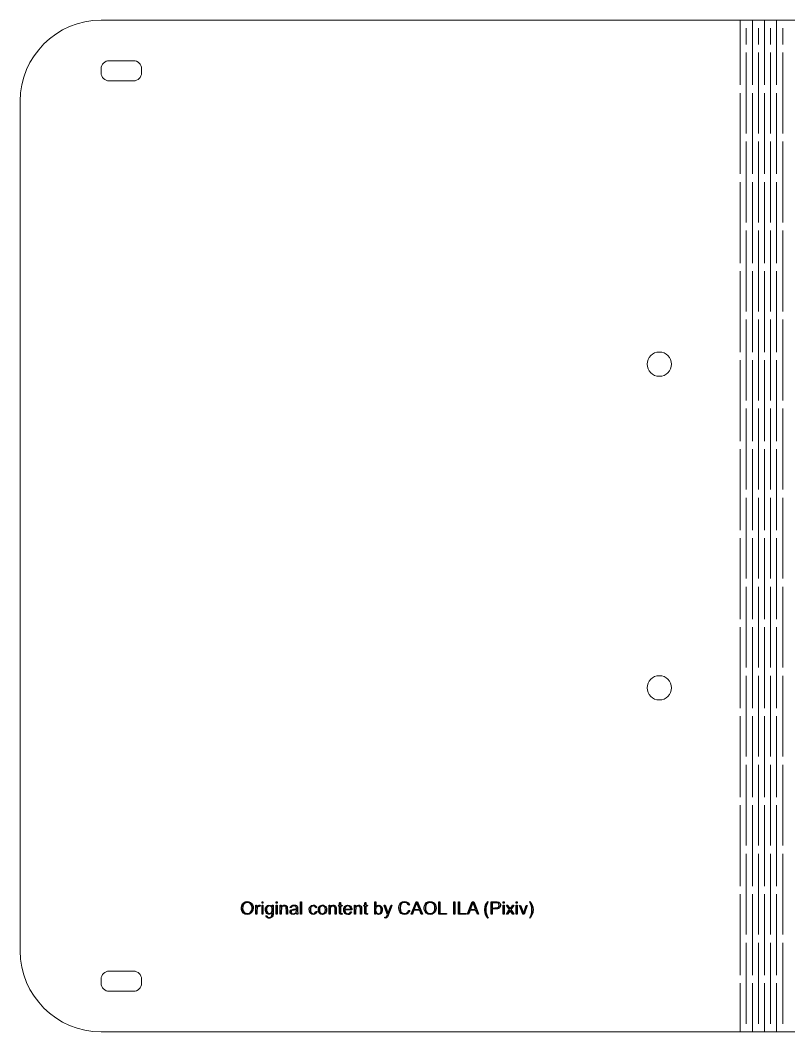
# Model space of a CAD drawing. Header units: millimetres. Extents: x 0 to 380, y 0 to 250.
# Drawn here: x 0 to 190, y 0 to 250 of the extents above; entities that cross this region are included whole.
import ezdxf

# ---------------------------------------------------------------- set-up
doc = ezdxf.new("R2010")
doc.units = ezdxf.units.MM
doc.layers.add('Cut', color=1, linetype='CONTINUOUS', lineweight=0)
doc.layers.add('Engrave', color=7, linetype='CONTINUOUS')

msp = doc.modelspace()

# ---------------------------------------------------------------- linework, layer by layer
at = {"layer": 'Cut'}
for p, q in [((20, 250), (190, 250)), ((190, 250), (360, 250)), ((179.5, 244), (179.5, 248)), ((182.5, 244), (182.5, 248)), ((185.5, 244), (185.5, 248)), ((188.5, 244), (188.5, 248)), ((22, 240), (28, 240)), ((20, 237), (20, 238)), ((30, 238), (30, 237)), ((28, 235), (22, 235)), ((0, 20), (0, 230)), ((28, 15), (22, 15)), ((20, 13), (20, 12)), ((30, 12), (30, 13)), ((22, 10), (28, 10)), ((190, 0), (20, 0)), ((360, 0), (190, 0))]:
    msp.add_line(p, q, dxfattribs=at)
at = {"layer": 'Cut', "linetype": 'CONTINUOUS'}
for p, q in [((178, 234), (178, 250)), ((181, 234), (181, 250)), ((184, 234), (184, 250)), ((187, 234), (187, 250)), ((179.5, 222), (179.5, 242)), ((182.5, 222), (182.5, 242)), ((185.5, 222), (185.5, 242)), ((188.5, 222), (188.5, 242)), ((178, 212), (178, 232)), ((181, 212), (181, 232)), ((184, 212), (184, 232)), ((187, 212), (187, 232)), ((179.5, 200), (179.5, 220)), ((182.5, 200), (182.5, 220)), ((185.5, 200), (185.5, 220)), ((188.5, 200), (188.5, 220)), ((178, 190), (178, 210)), ((181, 190), (181, 210)), ((184, 190), (184, 210)), ((187, 190), (187, 210)), ((179.5, 178), (179.5, 198)), ((182.5, 178), (182.5, 198)), ((185.5, 178), (185.5, 198)), ((188.5, 178), (188.5, 198)), ((178, 168), (178, 188)), ((181, 168), (181, 188)), ((184, 168), (184, 188)), ((187, 168), (187, 188)), ((179.5, 156), (179.5, 176)), ((182.5, 156), (182.5, 176)), ((185.5, 156), (185.5, 176)), ((188.5, 156), (188.5, 176)), ((178, 146), (178, 166)), ((181, 146), (181, 166)), ((184, 146), (184, 166)), ((187, 146), (187, 166)), ((179.5, 134), (179.5, 154)), ((182.5, 134), (182.5, 154)), ((185.5, 134), (185.5, 154)), ((188.5, 134), (188.5, 154)), ((178, 124), (178, 144)), ((181, 124), (181, 144)), ((184, 124), (184, 144)), ((187, 124), (187, 144)), ((179.5, 112), (179.5, 132)), ((182.5, 112), (182.5, 132)), ((185.5, 112), (185.5, 132)), ((188.5, 112), (188.5, 132)), ((178, 102), (178, 122)), ((181, 102), (181, 122)), ((184, 102), (184, 122)), ((187, 102), (187, 122)), ((179.5, 90), (179.5, 110)), ((182.5, 90), (182.5, 110)), ((185.5, 90), (185.5, 110)), ((188.5, 90), (188.5, 110)), ((178, 80), (178, 100)), ((181, 80), (181, 100)), ((184, 80), (184, 100)), ((187, 80), (187, 100)), ((179.5, 68), (179.5, 88)), ((182.5, 68), (182.5, 88)), ((185.5, 68), (185.5, 88)), ((188.5, 68), (188.5, 88)), ((178, 58), (178, 78)), ((181, 58), (181, 78)), ((184, 58), (184, 78)), ((187, 58), (187, 78)), ((179.5, 46), (179.5, 66)), ((182.5, 46), (182.5, 66)), ((185.5, 46), (185.5, 66)), ((188.5, 46), (188.5, 66)), ((178, 36), (178, 56)), ((181, 36), (181, 56)), ((184, 36), (184, 56)), ((187, 36), (187, 56)), ((179.5, 24), (179.5, 44)), ((182.5, 24), (182.5, 44)), ((185.5, 24), (185.5, 44)), ((188.5, 24), (188.5, 44)), ((178, 14), (178, 34)), ((181, 14), (181, 34)), ((184, 14), (184, 34)), ((187, 14), (187, 34)), ((179.5, 2), (179.5, 22)), ((182.5, 2), (182.5, 22)), ((185.5, 2), (185.5, 22)), ((188.5, 2), (188.5, 22)), ((178, 0), (178, 12)), ((181, 0), (181, 12)), ((184, 0), (184, 12)), ((187, 0), (187, 12))]:
    msp.add_line(p, q, dxfattribs=at)
at = {"layer": 'Cut'}
for centre in [(158, 165), (158, 85)]:
    msp.add_circle(centre, 3, dxfattribs=at)
for centre, radius, start, end in [((20, 230), 20, 90, 180), ((22, 238), 2, 90, 180), ((28, 238), 2, 0, 90), ((22, 237), 2, 180, 270), ((28, 237), 2, 270, 0), ((20, 20), 20, 180, 270), ((22, 13), 2, 90, 180), ((28, 13), 2, 0, 90), ((22, 12), 2, 180, 270), ((28, 12), 2, 270, 0)]:
    msp.add_arc(centre, radius, start, end, dxfattribs=at)
at = {"layer": 'Engrave', "color": 7}
for points in [[(55.65, 29.07), (55.2, 29.33), (54.88, 29.72), (54.71, 30.22), (54.69, 30.81), (54.84, 31.37), (54.98, 31.61), (55.15, 31.8), (55.35, 31.96), (55.59, 32.08), (55.85, 32.15), (56.14, 32.18), (56.55, 32.12), (56.92, 31.97), (57.21, 31.73), (57.43, 31.4), (57.56, 31.02), (57.6, 30.57), (57.54, 30.04), (57.34, 29.61), (57.03, 29.28), (56.61, 29.07), (56.11, 29), (55.65, 29.07), (55.65, 29.07)], [(56.64, 29.32), (56.96, 29.55), (57.19, 29.89), (57.3, 30.33), (57.3, 30.83), (57.17, 31.31), (56.93, 31.66), (56.58, 31.88), (56.13, 31.95), (55.74, 31.89), (55.41, 31.71), (55.17, 31.43), (55.02, 31.07), (54.97, 30.42), (55.01, 30.13), (55.1, 29.87), (55.37, 29.5), (55.74, 29.28), (56.18, 29.21), (56.64, 29.32), (56.64, 29.32)], [(58.26, 30.14), (58.26, 31.25), (58.36, 31.25), (58.45, 31.25), (58.46, 30.98), (58.47, 30.7), (58.6, 30.91), (58.75, 31.12), (58.9, 31.24), (59.06, 31.28), (59.24, 31.25), (59.34, 31.19), (59.31, 31.08), (59.25, 31.01), (59.05, 31), (58.83, 30.99), (58.7, 30.88), (58.56, 30.63), (58.5, 29.77), (58.48, 29.03), (58.37, 29.03), (58.26, 29.03), (58.26, 30.14), (58.26, 30.14)], [(59.78, 31.98), (59.78, 32.14), (59.89, 32.14), (60.01, 32.14), (60.01, 31.98), (60.01, 31.81), (59.89, 31.81), (59.78, 31.81), (59.78, 31.98), (59.78, 31.98)], [(59.78, 30.14), (59.78, 31.25), (59.89, 31.25), (60.01, 31.25), (60.01, 30.14), (60.01, 29.03), (59.89, 29.03), (59.78, 29.03), (59.78, 30.14), (59.78, 30.14)], [(61.35, 28.11), (61.1, 28.17), (60.9, 28.29), (60.77, 28.46), (60.7, 28.64), (60.82, 28.67), (60.92, 28.65), (60.99, 28.55), (61.16, 28.36), (61.49, 28.28), (61.85, 28.32), (62.04, 28.41), (62.17, 28.56), (62.24, 28.78), (62.28, 29.1), (62.27, 29.43), (62.1, 29.28), (61.89, 29.13), (61.66, 29.05), (61.4, 29.06), (61.14, 29.14), (60.95, 29.27), (60.8, 29.47), (60.7, 29.71), (60.64, 29.97), (60.63, 30.25), (60.67, 30.52), (60.76, 30.78), (60.9, 31), (61.16, 31.19), (61.48, 31.27), (61.83, 31.24), (62.13, 31.02), (62.32, 30.84), (62.32, 31.05), (62.32, 31.25), (62.42, 31.25), (62.52, 31.25), (62.52, 30.05), (62.51, 29.04), (62.47, 28.67), (62.32, 28.4), (62.07, 28.21), (61.74, 28.11), (61.35, 28.11), (61.35, 28.11)], [(61.84, 29.26), (62.08, 29.44), (62.25, 29.71), (62.3, 30.13), (62.26, 30.56), (62.11, 30.84), (61.88, 31.04), (61.65, 31.1), (61.41, 31.07), (61.19, 30.96), (61.02, 30.78), (60.91, 30.44), (60.89, 30.06), (60.96, 29.7), (61.11, 29.44), (61.32, 29.28), (61.57, 29.23), (61.84, 29.26), (61.84, 29.26)], [(63.28, 31.98), (63.28, 32.14), (63.42, 32.14), (63.55, 32.14), (63.55, 31.98), (63.55, 31.81), (63.42, 31.81), (63.28, 31.81), (63.28, 31.98), (63.28, 31.98)], [(63.28, 30.14), (63.28, 31.25), (63.42, 31.25), (63.55, 31.25), (63.55, 30.14), (63.55, 29.03), (63.42, 29.03), (63.28, 29.03), (63.28, 30.14), (63.28, 30.14)], [(64.28, 30.14), (64.28, 31.25), (64.39, 31.25), (64.5, 31.25), (64.51, 31.01), (64.52, 30.77), (64.65, 30.94), (64.86, 31.15), (65.13, 31.26), (65.41, 31.28), (65.7, 31.19), (65.86, 31.09), (65.96, 30.94), (66.03, 30.68), (66.06, 29.9), (66.07, 29.03), (65.93, 29.03), (65.8, 29.03), (65.79, 29.89), (65.77, 30.62), (65.72, 30.84), (65.51, 31.02), (65.23, 31.08), (64.94, 31.03), (64.7, 30.86), (64.62, 30.72), (64.57, 30.52), (64.54, 29.73), (64.54, 29.03), (64.41, 29.03), (64.28, 29.03), (64.28, 30.14), (64.28, 30.14)], [(67.06, 29.04), (66.83, 29.2), (66.7, 29.45), (66.71, 29.78), (66.9, 30.04), (67.14, 30.16), (67.62, 30.26), (68.19, 30.36), (68.32, 30.4), (68.3, 30.6), (68.24, 30.83), (68.12, 30.98), (67.93, 31.07), (67.65, 31.1), (67.42, 31.07), (67.24, 31.01), (67.11, 30.9), (67.04, 30.76), (66.99, 30.7), (66.88, 30.69), (66.77, 30.7), (66.77, 30.76), (66.9, 30.98), (67.1, 31.15), (67.38, 31.25), (67.73, 31.28), (68.04, 31.25), (68.28, 31.17), (68.44, 31.03), (68.52, 30.85), (68.55, 29.99), (68.6, 29.14), (68.64, 29.03), (68.51, 29.03), (68.39, 29.05), (68.36, 29.16), (68.3, 29.34), (68.16, 29.28), (67.82, 29.07), (67.45, 29.01), (67.06, 29.04), (67.06, 29.04)], [(67.96, 29.28), (68.1, 29.39), (68.2, 29.53), (68.3, 29.95), (68.29, 30.21), (68.12, 30.19), (67.63, 30.08), (67.18, 29.97), (67.02, 29.82), (66.96, 29.66), (66.96, 29.5), (67.03, 29.36), (67.15, 29.24), (67.29, 29.18), (67.54, 29.17), (67.78, 29.2), (67.96, 29.28), (67.96, 29.28), (67.96, 29.28)], [(69.3, 30.59), (69.3, 32.14), (69.43, 32.14), (69.57, 32.14), (69.57, 30.59), (69.57, 29.03), (69.43, 29.03), (69.3, 29.03), (69.3, 30.59), (69.3, 30.59)], [(72.1, 29.04), (71.81, 29.22), (71.6, 29.49), (71.48, 29.85), (71.46, 30.28), (71.55, 30.69), (71.74, 30.99), (72.01, 31.19), (72.38, 31.27), (72.72, 31.25), (73, 31.12), (73.21, 30.87), (73.26, 30.76), (73.24, 30.69), (73.11, 30.66), (73.02, 30.72), (72.88, 30.92), (72.65, 31.08), (72.37, 31.1), (72.06, 30.99), (71.86, 30.77), (71.74, 30.45), (71.73, 30.02), (71.8, 29.61), (71.99, 29.34), (72.28, 29.19), (72.58, 29.18), (72.84, 29.31), (73.02, 29.56), (73.1, 29.7), (73.22, 29.73), (73.32, 29.72), (73.32, 29.65), (73.11, 29.28), (72.95, 29.14), (72.78, 29.05), (72.44, 29.01), (72.1, 29.04), (72.1, 29.04)], [(74.35, 29.05), (74.13, 29.16), (73.95, 29.32), (73.81, 29.51), (73.73, 29.74), (73.71, 30.27), (73.8, 30.73), (73.94, 30.96), (74.13, 31.12), (74.37, 31.23), (74.65, 31.28), (74.95, 31.26), (75.22, 31.16), (75.44, 30.98), (75.61, 30.74), (75.69, 30.53), (75.7, 30.14), (75.69, 29.75), (75.61, 29.52), (75.46, 29.3), (75.25, 29.14), (74.99, 29.04), (74.7, 29), (74.35, 29.05), (74.35, 29.05), (74.35, 29.05)], [(74.93, 29.2), (75.24, 29.41), (75.42, 29.74), (75.46, 30.17), (75.41, 30.59), (75.29, 30.81), (75.14, 30.97), (74.94, 31.06), (74.71, 31.1), (74.5, 31.07), (74.32, 30.99), (74.17, 30.87), (74.05, 30.7), (73.98, 30.45), (73.96, 30.13), (73.99, 29.82), (74.06, 29.56), (74.22, 29.36), (74.43, 29.23), (74.68, 29.17), (74.93, 29.2), (74.93, 29.2)], [(76.35, 30.14), (76.35, 31.25), (76.45, 31.25), (76.55, 31.25), (76.55, 31.02), (76.57, 30.79), (76.73, 30.96), (76.98, 31.19), (77.3, 31.28), (77.55, 31.27), (77.76, 31.2), (77.92, 31.08), (78.04, 30.9), (78.09, 30.65), (78.1, 29.9), (78.1, 29.03), (77.99, 29.03), (77.88, 29.03), (77.86, 29.85), (77.84, 30.56), (77.78, 30.8), (77.61, 31), (77.34, 31.08), (77.14, 31.07), (76.96, 31), (76.79, 30.9), (76.69, 30.74), (76.62, 30.49), (76.61, 29.8), (76.61, 29.03), (76.48, 29.03), (76.35, 29.03), (76.35, 30.14), (76.35, 30.14)], [(79.19, 29.04), (79.01, 29.18), (78.95, 29.39), (78.93, 30.18), (78.92, 31.08), (78.77, 31.08), (78.65, 31.1), (78.63, 31.17), (78.65, 31.24), (78.78, 31.25), (78.93, 31.25), (78.93, 31.54), (78.93, 31.84), (79.04, 31.91), (79.17, 31.98), (79.19, 31.61), (79.19, 31.25), (79.39, 31.25), (79.56, 31.24), (79.59, 31.17), (79.56, 31.1), (79.39, 31.08), (79.19, 31.08), (79.19, 30.23), (79.19, 29.37), (79.28, 29.3), (79.48, 29.23), (79.57, 29.22), (79.61, 29.15), (79.61, 29.05), (79.43, 29.01), (79.19, 29.04), (79.19, 29.04), (79.19, 29.04)], [(80.6, 29.07), (80.3, 29.27), (80.08, 29.58), (80.02, 29.78), (80, 30.13), (80.01, 30.47), (80.09, 30.69), (80.24, 30.94), (80.42, 31.11), (80.65, 31.23), (80.93, 31.28), (81.31, 31.24), (81.61, 31.08), (81.84, 30.81), (81.96, 30.44), (82, 30.24), (81.94, 30.15), (81.12, 30.13), (80.24, 30.13), (80.26, 29.94), (80.37, 29.57), (80.59, 29.31), (80.89, 29.18), (81.25, 29.2), (81.48, 29.33), (81.64, 29.53), (81.69, 29.61), (81.81, 29.63), (81.93, 29.59), (81.84, 29.39), (81.69, 29.22), (81.51, 29.09), (81.29, 29.02), (81.01, 29), (80.6, 29.07), (80.6, 29.07), (80.6, 29.07)], [(81.72, 30.41), (81.63, 30.72), (81.47, 30.93), (81.17, 31.08), (80.86, 31.09), (80.57, 30.97), (80.37, 30.72), (80.27, 30.41), (80.25, 30.29), (81, 30.29), (81.74, 30.29), (81.72, 30.41), (81.72, 30.41)], [(82.63, 30.14), (82.63, 31.25), (82.73, 31.25), (82.83, 31.25), (82.83, 31.01), (82.83, 30.78), (83.03, 30.99), (83.33, 31.22), (83.65, 31.28), (83.9, 31.25), (84.1, 31.16), (84.25, 31.02), (84.34, 30.84), (84.38, 29.87), (84.38, 29.03), (84.25, 29.03), (84.12, 29.03), (84.12, 29.87), (84.11, 30.58), (84.06, 30.82), (83.89, 31.01), (83.61, 31.08), (83.41, 31.07), (83.23, 31), (83.05, 30.88), (82.95, 30.71), (82.9, 29.84), (82.89, 29.03), (82.76, 29.03), (82.63, 29.03), (82.63, 30.14), (82.63, 30.14)], [(85.49, 29.03), (85.31, 29.15), (85.22, 29.24), (85.21, 30.16), (85.2, 31.08), (85.06, 31.08), (84.93, 31.1), (84.91, 31.17), (84.93, 31.24), (85.06, 31.25), (85.21, 31.25), (85.21, 31.54), (85.21, 31.84), (85.32, 31.91), (85.45, 31.98), (85.47, 31.61), (85.47, 31.25), (85.67, 31.25), (85.84, 31.24), (85.87, 31.17), (85.84, 31.1), (85.67, 31.08), (85.47, 31.08), (85.47, 30.23), (85.47, 29.37), (85.56, 29.3), (85.76, 29.23), (85.85, 29.22), (85.89, 29.15), (85.89, 29.05), (85.71, 29.02), (85.49, 29.03), (85.49, 29.03)], [(88.3, 29.05), (88.05, 29.26), (87.87, 29.43), (87.85, 29.23), (87.84, 29.06), (87.75, 29.03), (87.65, 29.03), (87.65, 30.59), (87.65, 32.14), (87.77, 32.14), (87.89, 32.14), (87.89, 31.51), (87.91, 30.89), (88.04, 31.02), (88.32, 31.22), (88.66, 31.28), (88.9, 31.23), (89.1, 31.13), (89.27, 30.98), (89.4, 30.76), (89.51, 30.36), (89.51, 29.95), (89.41, 29.56), (89.2, 29.26), (88.93, 29.07), (88.61, 29), (88.3, 29.05), (88.3, 29.05), (88.3, 29.05)], [(88.87, 29.25), (89.06, 29.42), (89.2, 29.68), (89.26, 30), (89.25, 30.37), (89.18, 30.65), (89.07, 30.85), (88.92, 31), (88.71, 31.08), (88.41, 31.08), (88.13, 30.91), (88.01, 30.77), (87.93, 30.6), (87.87, 30.13), (87.91, 29.68), (88.06, 29.41), (88.24, 29.26), (88.44, 29.19), (88.65, 29.18), (88.87, 29.25), (88.87, 29.25), (88.87, 29.25)], [(90.13, 28.17), (90.11, 28.29), (90.13, 28.33), (90.26, 28.34), (90.42, 28.36), (90.55, 28.42), (90.74, 28.72), (90.83, 28.95), (90.42, 30.04), (89.99, 31.19), (89.99, 31.24), (90.09, 31.25), (90.23, 31.25), (90.38, 30.83), (90.74, 29.81), (90.95, 29.2), (91.03, 29.44), (91.38, 30.46), (91.67, 31.25), (91.78, 31.25), (91.89, 31.23), (90.79, 28.39), (90.58, 28.17), (90.31, 28.11), (90.17, 28.12), (90.13, 28.17), (90.13, 28.17)], [(94.56, 29.04), (94.14, 29.26), (93.84, 29.62), (93.66, 30.11), (93.62, 30.7), (93.69, 31.18), (93.85, 31.57), (94.12, 31.87), (94.49, 32.08), (94.71, 32.14), (95.04, 32.16), (95.38, 32.14), (95.59, 32.07), (95.92, 31.86), (96.14, 31.57), (96.22, 31.37), (96.08, 31.33), (95.97, 31.34), (95.86, 31.49), (95.71, 31.7), (95.53, 31.85), (95.3, 31.93), (95.01, 31.95), (94.54, 31.86), (94.35, 31.75), (94.19, 31.6), (93.98, 31.17), (93.9, 30.59), (93.99, 29.93), (94.1, 29.68), (94.26, 29.49), (94.55, 29.31), (94.76, 29.24), (95.01, 29.22), (95.26, 29.23), (95.47, 29.31), (95.76, 29.53), (95.95, 29.84), (96, 30), (96.13, 29.98), (96.28, 29.94), (96.18, 29.69), (95.98, 29.37), (95.65, 29.13), (95.42, 29.03), (95.08, 29.01), (94.56, 29.04), (94.56, 29.04)], [(96.68, 29.06), (97.27, 30.61), (97.86, 32.14), (98.03, 32.14), (98.2, 32.14), (98.3, 31.9), (99.46, 29.05), (99.3, 29.03), (99.15, 29.03), (98.96, 29.52), (98.77, 30.01), (98.05, 30.02), (97.32, 30.03), (97.26, 29.89), (97.08, 29.4), (96.96, 29.05), (96.82, 29.04), (96.68, 29.06), (96.68, 29.06), (96.68, 29.06)], [(98.67, 30.26), (98.48, 30.78), (98.15, 31.7), (97.99, 32.08), (97.91, 31.74), (97.41, 30.32), (97.38, 30.22), (98.02, 30.22), (98.67, 30.26), (98.67, 30.26)], [(100.86, 29.06), (100.41, 29.32), (100.08, 29.72), (99.9, 30.23), (99.89, 30.81), (99.96, 31.16), (100.08, 31.46), (100.26, 31.71), (100.48, 31.91), (100.86, 32.1), (101.3, 32.18), (101.74, 32.13), (102.13, 31.96), (102.35, 31.79), (102.53, 31.56), (102.67, 31.3), (102.77, 31.01), (102.79, 30.45), (102.7, 29.92), (102.55, 29.63), (102.35, 29.38), (102.1, 29.19), (101.81, 29.07), (101.32, 29), (100.86, 29.06), (100.86, 29.06), (100.86, 29.06)], [(101.8, 29.3), (102.11, 29.49), (102.33, 29.76), (102.46, 30.12), (102.51, 30.56), (102.46, 31.04), (102.31, 31.42), (102.07, 31.71), (101.73, 31.9), (101.33, 31.95), (100.91, 31.88), (100.63, 31.73), (100.42, 31.5), (100.27, 31.2), (100.18, 30.83), (100.17, 30.48), (100.21, 30.16), (100.3, 29.87), (100.44, 29.63), (100.63, 29.44), (100.86, 29.31), (101.12, 29.23), (101.42, 29.21), (101.8, 29.3), (101.8, 29.3)], [(103.49, 30.59), (103.49, 32.14), (103.63, 32.14), (103.76, 32.14), (103.76, 30.7), (103.76, 29.27), (104.57, 29.27), (105.38, 29.27), (105.38, 29.15), (105.38, 29.03), (104.44, 29.03), (103.49, 29.03), (103.49, 30.59), (103.49, 30.59)], [(107.16, 30.59), (107.16, 32.14), (107.31, 32.14), (107.46, 32.14), (107.46, 30.59), (107.46, 29.03), (107.31, 29.03), (107.16, 29.03), (107.16, 30.59), (107.16, 30.59)], [(108.35, 30.59), (108.35, 32.14), (108.49, 32.14), (108.62, 32.14), (108.62, 30.7), (108.62, 29.27), (109.41, 29.27), (110.21, 29.27), (110.21, 29.15), (110.21, 29.03), (109.28, 29.03), (108.35, 29.03), (108.35, 30.59), (108.35, 30.59)], [(110.57, 29.08), (111.16, 30.63), (111.74, 32.14), (111.92, 32.14), (112.1, 32.13), (112.7, 30.64), (113.33, 29.1), (113.32, 29.04), (113.19, 29.04), (113.03, 29.05), (112.85, 29.53), (112.66, 30.01), (111.93, 30.02), (111.21, 30.03), (111.06, 29.64), (110.85, 29.09), (110.79, 29.04), (110.7, 29.03), (110.57, 29.08), (110.57, 29.08)], [(112.55, 30.27), (112.37, 30.79), (112.04, 31.7), (111.88, 32.08), (111.8, 31.74), (111.51, 30.87), (111.3, 30.26), (111.92, 30.22), (112.55, 30.27), (112.55, 30.27)], [(115.44, 28.28), (115.13, 28.84), (114.91, 29.43), (114.83, 30.15), (114.91, 30.86), (115.06, 31.27), (115.26, 31.7), (115.47, 32.04), (115.62, 32.17), (115.64, 32.13), (115.53, 31.9), (115.33, 31.48), (115.2, 31.06), (115.12, 30.62), (115.1, 30.13), (115.11, 29.68), (115.18, 29.33), (115.33, 28.81), (115.55, 28.33), (115.67, 28.1), (115.63, 28.08), (115.44, 28.28), (115.44, 28.28)], [(116.4, 30.59), (116.4, 32.14), (116.99, 32.14), (117.87, 32.11), (118.32, 31.99), (118.5, 31.85), (118.63, 31.67), (118.7, 31.45), (118.71, 31.19), (118.66, 30.94), (118.57, 30.74), (118.41, 30.58), (118.2, 30.45), (117.96, 30.39), (117.37, 30.36), (116.7, 30.35), (116.7, 29.69), (116.7, 29.03), (116.55, 29.03), (116.4, 29.03), (116.4, 30.59), (116.4, 30.59)], [(118.1, 30.69), (118.24, 30.79), (118.34, 30.92), (118.42, 31.23), (118.36, 31.55), (118.27, 31.69), (118.14, 31.8), (117.93, 31.87), (117.35, 31.88), (116.7, 31.88), (116.7, 31.23), (116.7, 30.58), (117.32, 30.59), (117.87, 30.62), (118.1, 30.69), (118.1, 30.69)], [(119.38, 31.98), (119.38, 32.14), (119.49, 32.14), (119.61, 32.14), (119.61, 31.98), (119.61, 31.81), (119.49, 31.81), (119.38, 31.81), (119.38, 31.98), (119.38, 31.98)], [(119.38, 30.14), (119.38, 31.25), (119.49, 31.25), (119.61, 31.25), (119.61, 30.14), (119.61, 29.03), (119.49, 29.03), (119.38, 29.03), (119.38, 30.14), (119.38, 30.14)], [(120.2, 29.05), (120.58, 29.61), (120.96, 30.18), (120.38, 31.04), (120.23, 31.25), (120.39, 31.25), (120.55, 31.25), (120.82, 30.83), (121.12, 30.4), (121.44, 30.82), (121.74, 31.25), (121.89, 31.25), (121.99, 31.24), (122, 31.21), (121.28, 30.21), (121.98, 29.19), (122.09, 29.03), (121.94, 29.03), (121.79, 29.03), (121.47, 29.51), (121.13, 29.99), (120.79, 29.51), (120.47, 29.03), (120.34, 29.03), (120.2, 29.05), (120.2, 29.05)], [(122.62, 31.98), (122.62, 32.14), (122.75, 32.14), (122.88, 32.14), (122.88, 31.98), (122.88, 31.81), (122.75, 31.81), (122.62, 31.81), (122.62, 31.98), (122.62, 31.98)], [(122.62, 30.14), (122.62, 31.25), (122.75, 31.25), (122.88, 31.25), (122.88, 30.14), (122.88, 29.03), (122.75, 29.03), (122.62, 29.03), (122.62, 30.14), (122.62, 30.14)], [(124.23, 29.13), (123.82, 30.21), (123.44, 31.23), (123.57, 31.24), (123.69, 31.23), (123.98, 30.42), (124.32, 29.42), (124.4, 29.25), (124.55, 29.65), (124.89, 30.62), (125.11, 31.23), (125.24, 31.24), (125.34, 31.24), (125.35, 31.19), (124.95, 30.14), (124.55, 29.09), (124.4, 29.03), (124.29, 29.05), (124.23, 29.13), (124.23, 29.13)], [(126.04, 28.28), (126.28, 28.83), (126.45, 29.43), (126.51, 29.81), (126.51, 30.27), (126.47, 30.74), (126.39, 31.16), (126.25, 31.55), (126.06, 31.94), (125.96, 32.14), (126.01, 32.18), (126.21, 31.94), (126.49, 31.44), (126.71, 30.82), (126.77, 30.14), (126.75, 29.69), (126.69, 29.38), (126.33, 28.54), (126.13, 28.21), (125.98, 28.08), (125.96, 28.11), (126.04, 28.28), (126.04, 28.28)]]:
    msp.add_lwpolyline(points, dxfattribs=at)

doc.saveas('drawing.dxf')
